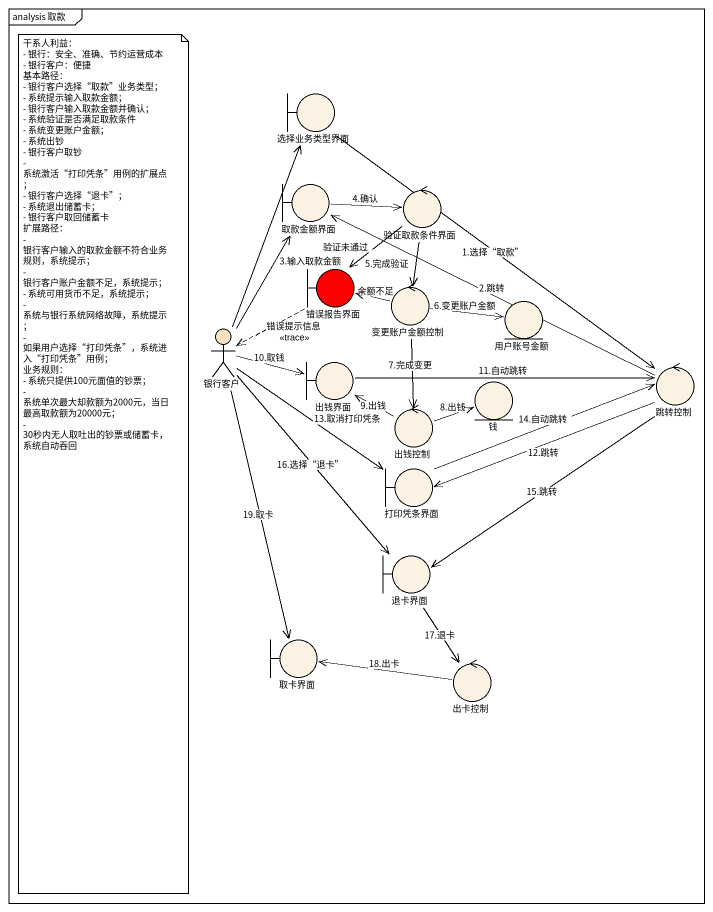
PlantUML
@startuml
mainframe analysis 取款
boundary 选择业务类型界面 #FCF2E3
boundary 取款金额界面 #FCF2E3
control 验证取款条件界面 #FCF2E3
boundary 错误报告界面 #FF0000
control 变更账户金额控制 #FCF2E3
entity 用户账号金额 #FCF2E3
actor 银行客户 #F8E2C1
boundary 出钱界面 #FCF2E3
entity 钱 #FCF2E3
control 跳转控制 #FCF2E3
control 出钱控制 #FCF2E3
boundary 打印凭条界面 #FCF2E3
boundary 退卡界面 #FCF2E3
boundary 取卡界面 #FCF2E3
control 出卡控制 #FCF2E3
选择业务类型界面 --> 跳转控制 : 1.选择“取款”
取款金额界面 -right-> 验证取款条件界面 : 4.确认
验证取款条件界面 --> 错误报告界面 : 验证未通过
验证取款条件界面 --> 变更账户金额控制 : 5.完成验证
错误报告界面 ..> 银行客户 : 错误提示信息\n<<trace>>
变更账户金额控制 -left-> 错误报告界面 : 余额不足
变更账户金额控制 -right-> 用户账号金额 : 6.变更账户金额
变更账户金额控制 --> 出钱控制 : 7.完成变更
银行客户 -up-> 选择业务类型界面
银行客户 -up-> 取款金额界面 : 3.输入取款金额
银行客户 -right-> 出钱界面 : 10.取钱
银行客户 --> 打印凭条界面 : 13.取消打印凭条
银行客户 --> 退卡界面 : 16.选择“退卡”
银行客户 --> 取卡界面 : 19.取卡
出钱界面 -right-> 跳转控制 : 11.自动跳转
跳转控制 -left-> 取款金额界面 : 2.跳转
跳转控制 -left-> 打印凭条界面 : 12.跳转
跳转控制 --> 退卡界面 : 15.跳转
出钱控制 -left-> 出钱界面 : 9.出钱
出钱控制 -right-> 钱 : 8.出钱
打印凭条界面 -right-> 跳转控制 : 14.自动跳转
退卡界面 --> 出卡控制 : 17.退卡
出卡控制 -left-> 取卡界面 : 18.出卡
note as N1
  干系人利益：
  - 银行：安全、准确、节约运营成本
  - 银行客户：便捷
  基本路径：
  - 银行客户选择“取款”业务类型；
  - 系统提示输入取款金额；
  - 银行客户输入取款金额并确认；
  - 系统验证是否满足取款条件
  - 系统变更账户金额；
  - 系统出钞
  - 银行客户取钞
  - 系统激活“打印凭条”用例的扩展点；
  - 银行客户选择“退卡”；
  - 系统退出储蓄卡；
  - 银行客户取回储蓄卡
  扩展路径：
  - 银行客户输入的取款金额不符合业务规则，系统提示；
  - 银行客户账户金额不足，系统提示；
  - 系统可用货币不足，系统提示；
  - 系统与银行系统网络故障，系统提示；
  - 如果用户选择“打印凭条”，系统进入“打印凭条”用例；
  业务规则：
  - 系统只提供100元面值的钞票；
  - 系统单次最大却款额为2000元，当日最高取款额为20000元；
  - 30秒内无人取吐出的钞票或储蓄卡，系统自动吞回
end note
@enduml
